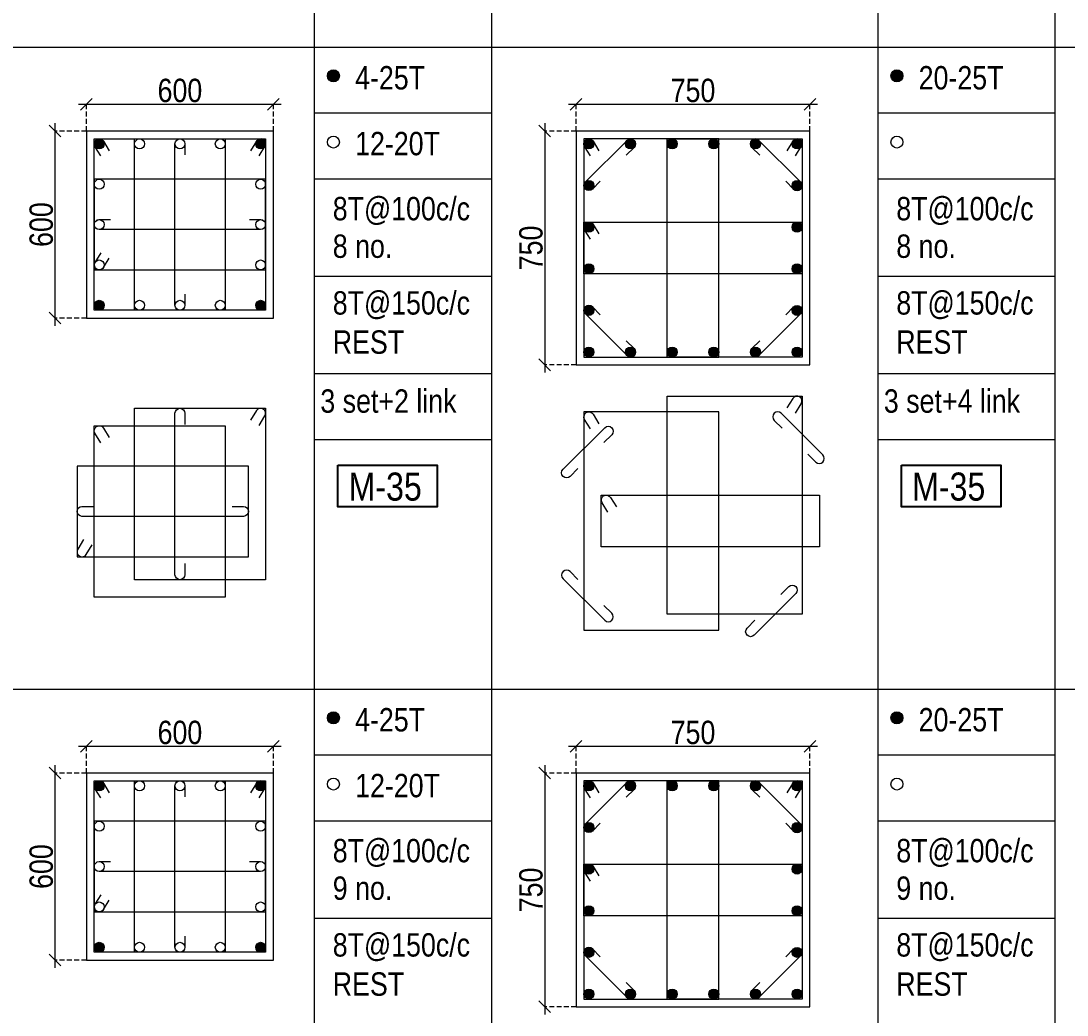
# Model space of a CAD drawing. Header units: millimetres. Extents: x 1112055 to 3390982, y -148532 to 766891.
# Drawn here: x 2349008 to 2362437, y 639313 to 652073 of the extents above; entities that cross this region are included whole.
import ezdxf
from ezdxf.enums import TextEntityAlignment as Align

# ---------------------------------------------------------------- set-up
doc = ezdxf.new("R2010")
doc.units = ezdxf.units.MM
doc.header["$PDMODE"] = 35
doc.header["$PDSIZE"] = -25
doc.linetypes.add('DASHED2', pattern=[0.375, 0.25, -0.125])
doc.linetypes.add('Hidden', pattern=[9.525, 6.35, -3.175])
for name, color, linetype, lineweight in [('B COL. SIZE DIM', 220, 'Continuous', 25), ('B COLSCH', 204, 'Continuous', 20), ('B COLUMN', 1, 'Hidden', 9), ('B STEEL', 34, 'Continuous', 15)]:
    doc.layers.add(name, color=color, linetype=linetype, lineweight=lineweight)
doc.layers.add('B TEXT', color=7, linetype='Continuous')
doc.styles.add('dim inside', font='romans.shx', dxfattribs={"width": 0.8, "height": 125})
doc.styles.add('SWINC', font='swissc.ttf')
doc.dimstyles.new('dim inside', dxfattribs={"dimtxt": 125, "dimasz": 100, "dimexe": 0, "dimexo": 0, "dimgap": 10, "dimtad": 0, "dimdec": 0, "dimzin": 0, "dimdsep": 46, "dimtxsty": 'dim inside', "dimblk": 'SMALL', "dimcen": 0.09, "dimadec": 0, "dimazin": 0, "dimtfac": 1, "dimtdec": 0, "dimtofl": 0, "dimtmove": 0, "dimatfit": 3, "dimfxl": 1, "dimtolj": 1, "dimtzin": 0, "dimarcsym": 2})

# ---------------------------------------------------------------- blocks, each defined once
blk = doc.blocks.new('_Oblique')
at = {"color": 0, "linetype": 'ByBlock', "lineweight": -2}
blk.add_line((-0.5, -0.5), (0.5, 0.5), dxfattribs=at)
blk = doc.blocks.new('*D3178')
at = {"layer": 'B COL. SIZE DIM', "color": 250, "lineweight": 9, "ltscale": 250, "transparency": 16777216}
blk.add_line((2349749, 642764), (2352349, 642764), dxfattribs=at)
at = {"layer": 'B COL. SIZE DIM', "color": 250, "linetype": 'DASHED2', "lineweight": 9, "ltscale": 250, "transparency": 16777216}
for p, q in [((2349849, 642419), (2349849, 642764)), ((2352249, 642419), (2352249, 642764))]:
    blk.add_line(p, q, dxfattribs=at)
at = {"layer": 'Defpoints', "color": 0, "transparency": 16777216}
for p in [(2352249, 642764), (2349849, 642419), (2352249, 642419)]:
    blk.add_point(p, dxfattribs=at)
at = {"layer": 'B COL. SIZE DIM', "color": 250, "lineweight": 9, "transparency": 16777216, "xscale": 150, "yscale": 150, "zscale": 150, "rotation": 180}
blk.add_blockref('_Oblique', (2349849, 642764), dxfattribs=at)
at = {"layer": 'B COL. SIZE DIM', "color": 250, "lineweight": 9, "transparency": 16777216, "xscale": 150, "yscale": 150, "zscale": 150}
blk.add_blockref('_Oblique', (2352249, 642764), dxfattribs=at)
at = {"layer": 'B COL. SIZE DIM', "color": 6, "transparency": 16777216, "insert": (2351049, 642939), "char_height": 300, "attachment_point": 5, "style": 'SWINC'}
blk.add_mtext('\\A1;600', dxfattribs=at)
blk = doc.blocks.new('*D3179')
at = {"layer": 'B COL. SIZE DIM', "color": 250, "lineweight": 9, "ltscale": 250, "transparency": 16777216}
blk.add_line((2349445, 642519), (2349445, 639919), dxfattribs=at)
at = {"layer": 'B COL. SIZE DIM', "color": 250, "linetype": 'DASHED2', "lineweight": 9, "ltscale": 250, "transparency": 16777216}
for p, q in [((2349849, 642419), (2349445, 642419)), ((2349849, 640019), (2349445, 640019))]:
    blk.add_line(p, q, dxfattribs=at)
at = {"layer": 'Defpoints', "color": 0, "transparency": 16777216}
for p in [(2349849, 642419), (2349445, 640019), (2349849, 640019)]:
    blk.add_point(p, dxfattribs=at)
at = {"layer": 'B COL. SIZE DIM', "color": 250, "lineweight": 9, "transparency": 16777216, "xscale": 150, "yscale": 150, "zscale": 150}
for p, rotation in [((2349445, 642419), 90), ((2349445, 640019), 270)]:
    blk.add_blockref('_Oblique', p, dxfattribs=dict(at, rotation=rotation))
at = {"layer": 'B COL. SIZE DIM', "color": 6, "transparency": 16777216, "insert": (2349270, 641219), "char_height": 300, "attachment_point": 5, "rotation": 90, "style": 'SWINC'}
blk.add_mtext('\\A1;600', dxfattribs=at)
blk = doc.blocks.new('*D3180')
at = {"layer": 'B COL. SIZE DIM', "color": 250, "lineweight": 9, "ltscale": 250, "transparency": 16777216}
blk.add_line((2349749, 651004), (2352349, 651004), dxfattribs=at)
at = {"layer": 'B COL. SIZE DIM', "color": 250, "linetype": 'DASHED2', "lineweight": 9, "ltscale": 250, "transparency": 16777216}
for p, q in [((2349849, 650659), (2349849, 651004)), ((2352249, 650659), (2352249, 651004))]:
    blk.add_line(p, q, dxfattribs=at)
at = {"layer": 'Defpoints', "color": 0, "transparency": 16777216}
for p in [(2352249, 651004), (2349849, 650659), (2352249, 650659)]:
    blk.add_point(p, dxfattribs=at)
at = {"layer": 'B COL. SIZE DIM', "color": 250, "lineweight": 9, "transparency": 16777216, "xscale": 150, "yscale": 150, "zscale": 150, "rotation": 180}
blk.add_blockref('_Oblique', (2349849, 651004), dxfattribs=at)
at = {"layer": 'B COL. SIZE DIM', "color": 250, "lineweight": 9, "transparency": 16777216, "xscale": 150, "yscale": 150, "zscale": 150}
blk.add_blockref('_Oblique', (2352249, 651004), dxfattribs=at)
at = {"layer": 'B COL. SIZE DIM', "color": 6, "transparency": 16777216, "insert": (2351049, 651179), "char_height": 300, "attachment_point": 5, "style": 'SWINC'}
blk.add_mtext('\\A1;600', dxfattribs=at)
blk = doc.blocks.new('*D3181')
at = {"layer": 'B COL. SIZE DIM', "color": 250, "lineweight": 9, "ltscale": 250, "transparency": 16777216}
blk.add_line((2349445, 650759), (2349445, 648159), dxfattribs=at)
at = {"layer": 'B COL. SIZE DIM', "color": 250, "linetype": 'DASHED2', "lineweight": 9, "ltscale": 250, "transparency": 16777216}
for p, q in [((2349849, 650659), (2349445, 650659)), ((2349849, 648259), (2349445, 648259))]:
    blk.add_line(p, q, dxfattribs=at)
at = {"layer": 'Defpoints', "color": 0, "transparency": 16777216}
for p in [(2349849, 650659), (2349445, 648259), (2349849, 648259)]:
    blk.add_point(p, dxfattribs=at)
at = {"layer": 'B COL. SIZE DIM', "color": 250, "lineweight": 9, "transparency": 16777216, "xscale": 150, "yscale": 150, "zscale": 150}
for p, rotation in [((2349445, 650659), 90), ((2349445, 648259), 270)]:
    blk.add_blockref('_Oblique', p, dxfattribs=dict(at, rotation=rotation))
at = {"layer": 'B COL. SIZE DIM', "color": 6, "transparency": 16777216, "insert": (2349270, 649459), "char_height": 300, "attachment_point": 5, "rotation": 90, "style": 'SWINC'}
blk.add_mtext('\\A1;600', dxfattribs=at)
blk = doc.blocks.new('*D3278')
at = {"layer": 'B COL. SIZE DIM', "color": 250, "lineweight": 9, "ltscale": 250, "transparency": 16777216}
blk.add_line((2356035, 642764), (2359235, 642764), dxfattribs=at)
at = {"layer": 'B COL. SIZE DIM', "color": 250, "linetype": 'DASHED2', "lineweight": 9, "ltscale": 250, "transparency": 16777216}
for p, q in [((2356135, 642419), (2356135, 642764)), ((2359135, 642419), (2359135, 642764))]:
    blk.add_line(p, q, dxfattribs=at)
at = {"layer": 'Defpoints', "color": 0, "transparency": 16777216}
for p in [(2359135, 642764), (2356135, 642419), (2359135, 642419)]:
    blk.add_point(p, dxfattribs=at)
at = {"layer": 'B COL. SIZE DIM', "color": 250, "lineweight": 9, "transparency": 16777216, "xscale": 150, "yscale": 150, "zscale": 150, "rotation": 180}
blk.add_blockref('_Oblique', (2356135, 642764), dxfattribs=at)
at = {"layer": 'B COL. SIZE DIM', "color": 250, "lineweight": 9, "transparency": 16777216, "xscale": 150, "yscale": 150, "zscale": 150}
blk.add_blockref('_Oblique', (2359135, 642764), dxfattribs=at)
at = {"layer": 'B COL. SIZE DIM', "color": 6, "transparency": 16777216, "insert": (2357635, 642939), "char_height": 300, "attachment_point": 5, "style": 'SWINC'}
blk.add_mtext('\\A1;750', dxfattribs=at)
blk = doc.blocks.new('*D3279')
at = {"layer": 'B COL. SIZE DIM', "color": 250, "lineweight": 9, "ltscale": 250, "transparency": 16777216}
blk.add_line((2355731, 642519), (2355731, 639319), dxfattribs=at)
at = {"layer": 'B COL. SIZE DIM', "color": 250, "linetype": 'DASHED2', "lineweight": 9, "ltscale": 250, "transparency": 16777216}
for p, q in [((2356135, 642419), (2355731, 642419)), ((2356135, 639419), (2355731, 639419))]:
    blk.add_line(p, q, dxfattribs=at)
at = {"layer": 'Defpoints', "color": 0, "transparency": 16777216}
for p in [(2356135, 642419), (2355731, 639419), (2356135, 639419)]:
    blk.add_point(p, dxfattribs=at)
at = {"layer": 'B COL. SIZE DIM', "color": 250, "lineweight": 9, "transparency": 16777216, "xscale": 150, "yscale": 150, "zscale": 150}
for p, rotation in [((2355731, 642419), 90), ((2355731, 639419), 270)]:
    blk.add_blockref('_Oblique', p, dxfattribs=dict(at, rotation=rotation))
at = {"layer": 'B COL. SIZE DIM', "color": 6, "transparency": 16777216, "insert": (2355556, 640919), "char_height": 300, "attachment_point": 5, "rotation": 90, "style": 'SWINC'}
blk.add_mtext('\\A1;750', dxfattribs=at)
blk = doc.blocks.new('*D3280')
at = {"layer": 'B COL. SIZE DIM', "color": 250, "lineweight": 9, "ltscale": 250, "transparency": 16777216}
blk.add_line((2356035, 651004), (2359235, 651004), dxfattribs=at)
at = {"layer": 'B COL. SIZE DIM', "color": 250, "linetype": 'DASHED2', "lineweight": 9, "ltscale": 250, "transparency": 16777216}
for p, q in [((2356135, 650659), (2356135, 651004)), ((2359135, 650659), (2359135, 651004))]:
    blk.add_line(p, q, dxfattribs=at)
at = {"layer": 'Defpoints', "color": 0, "transparency": 16777216}
for p in [(2359135, 651004), (2356135, 650659), (2359135, 650659)]:
    blk.add_point(p, dxfattribs=at)
at = {"layer": 'B COL. SIZE DIM', "color": 250, "lineweight": 9, "transparency": 16777216, "xscale": 150, "yscale": 150, "zscale": 150, "rotation": 180}
blk.add_blockref('_Oblique', (2356135, 651004), dxfattribs=at)
at = {"layer": 'B COL. SIZE DIM', "color": 250, "lineweight": 9, "transparency": 16777216, "xscale": 150, "yscale": 150, "zscale": 150}
blk.add_blockref('_Oblique', (2359135, 651004), dxfattribs=at)
at = {"layer": 'B COL. SIZE DIM', "color": 6, "transparency": 16777216, "insert": (2357635, 651179), "char_height": 300, "attachment_point": 5, "style": 'SWINC'}
blk.add_mtext('\\A1;750', dxfattribs=at)
blk = doc.blocks.new('*D3281')
at = {"layer": 'B COL. SIZE DIM', "color": 250, "lineweight": 9, "ltscale": 250, "transparency": 16777216}
blk.add_line((2355731, 650759), (2355731, 647559), dxfattribs=at)
at = {"layer": 'B COL. SIZE DIM', "color": 250, "linetype": 'DASHED2', "lineweight": 9, "ltscale": 250, "transparency": 16777216}
for p, q in [((2356135, 650659), (2355731, 650659)), ((2356135, 647659), (2355731, 647659))]:
    blk.add_line(p, q, dxfattribs=at)
at = {"layer": 'Defpoints', "color": 0, "transparency": 16777216}
for p in [(2356135, 650659), (2355731, 647659), (2356135, 647659)]:
    blk.add_point(p, dxfattribs=at)
at = {"layer": 'B COL. SIZE DIM', "color": 250, "lineweight": 9, "transparency": 16777216, "xscale": 150, "yscale": 150, "zscale": 150}
for p, rotation in [((2355731, 650659), 90), ((2355731, 647659), 270)]:
    blk.add_blockref('_Oblique', p, dxfattribs=dict(at, rotation=rotation))
at = {"layer": 'B COL. SIZE DIM', "color": 6, "transparency": 16777216, "insert": (2355556, 649159), "char_height": 300, "attachment_point": 5, "rotation": 90, "style": 'SWINC'}
blk.add_mtext('\\A1;750', dxfattribs=at)

msp = doc.modelspace()

# ---------------------------------------------------------------- hatches: boundary and pattern name
at = {"layer": 'B STEEL', "lineweight": 9, "ltscale": 0.5}
h = msp.add_hatch(color=34, dxfattribs=at)
edge = h.paths.add_edge_path()
edge.add_arc((2353019.5, 651368.1), 76.8, 0, 360)
h = msp.add_hatch(color=34, dxfattribs=at)
edge = h.paths.add_edge_path()
edge.add_arc((2360253, 651368.1), 76.8, 0, 360)
h = msp.add_hatch(color=34, dxfattribs=at)
edge = h.paths.add_edge_path()
edge.add_arc((2350013.3, 650494.9), 64, 0, 360)
h = msp.add_hatch(color=34, dxfattribs=at)
edge = h.paths.add_edge_path()
edge.add_arc((2352085.3, 650494.9), 64, 180, 540, ccw=False)
h = msp.add_hatch(color=34, dxfattribs=at)
edge = h.paths.add_edge_path()
edge.add_arc((2356298.6, 650494.9), 64, 0, 360)
at = {"layer": 'B STEEL'}
h = msp.add_hatch(color=34, dxfattribs=at)
edge = h.paths.add_edge_path()
edge.add_arc((2356833, 650494.9), 64, 0, 360)
h = msp.add_hatch(color=34, dxfattribs=at)
edge = h.paths.add_edge_path()
edge.add_arc((2357367.4, 650494.9), 64, 0, 360)
h = msp.add_hatch(color=34, dxfattribs=at)
edge = h.paths.add_edge_path()
edge.add_arc((2357901.8, 650494.9), 64, 0, 360)
h = msp.add_hatch(color=34, dxfattribs=at)
edge = h.paths.add_edge_path()
edge.add_arc((2358436.2, 650494.9), 64, 0, 360)
at = {"layer": 'B STEEL', "lineweight": 9, "ltscale": 0.5}
h = msp.add_hatch(color=34, dxfattribs=at)
edge = h.paths.add_edge_path()
edge.add_arc((2358970.6, 650494.9), 64, 180, 540, ccw=False)
at = {"layer": 'B STEEL'}
h = msp.add_hatch(color=34, dxfattribs=at)
edge = h.paths.add_edge_path()
edge.add_arc((2356298.6, 649960.5), 64, 0, 360)
h = msp.add_hatch(color=34, dxfattribs=at)
edge = h.paths.add_edge_path()
edge.add_arc((2358970.6, 649960.5), 64, 0, 360)
h = msp.add_hatch(color=34, dxfattribs=at)
edge = h.paths.add_edge_path()
edge.add_arc((2356298.6, 649426.1), 64, 0, 360)
h = msp.add_hatch(color=34, dxfattribs=at)
edge = h.paths.add_edge_path()
edge.add_arc((2358970.6, 649426.1), 64, 0, 360)
h = msp.add_hatch(color=34, dxfattribs=at)
edge = h.paths.add_edge_path()
edge.add_arc((2356298.6, 648891.7), 64, 0, 360)
h = msp.add_hatch(color=34, dxfattribs=at)
edge = h.paths.add_edge_path()
edge.add_arc((2358970.6, 648891.7), 64, 0, 360)
at = {"layer": 'B STEEL', "lineweight": 9, "ltscale": 0.5}
h = msp.add_hatch(color=34, dxfattribs=at)
edge = h.paths.add_edge_path()
edge.add_arc((2350013.3, 648423), 64, 0, 360, ccw=False)
h = msp.add_hatch(color=34, dxfattribs=at)
edge = h.paths.add_edge_path()
edge.add_arc((2352085.3, 648423), 64, -180, 180)
at = {"layer": 'B STEEL'}
h = msp.add_hatch(color=34, dxfattribs=at)
edge = h.paths.add_edge_path()
edge.add_arc((2356298.6, 648357.4), 64, 0, 360)
h = msp.add_hatch(color=34, dxfattribs=at)
edge = h.paths.add_edge_path()
edge.add_arc((2358970.6, 648357.4), 64, 0, 360)
at = {"layer": 'B STEEL', "lineweight": 9, "ltscale": 0.5}
h = msp.add_hatch(color=34, dxfattribs=at)
edge = h.paths.add_edge_path()
edge.add_arc((2356298.6, 647823), 64, 0, 360, ccw=False)
at = {"layer": 'B STEEL'}
h = msp.add_hatch(color=34, dxfattribs=at)
edge = h.paths.add_edge_path()
edge.add_arc((2356833, 647823), 64, 0, 360)
h = msp.add_hatch(color=34, dxfattribs=at)
edge = h.paths.add_edge_path()
edge.add_arc((2357367.4, 647823), 64, 0, 360)
h = msp.add_hatch(color=34, dxfattribs=at)
edge = h.paths.add_edge_path()
edge.add_arc((2357901.8, 647823), 64, 0, 360)
h = msp.add_hatch(color=34, dxfattribs=at)
edge = h.paths.add_edge_path()
edge.add_arc((2358436.2, 647823), 64, 0, 360)
at = {"layer": 'B STEEL', "lineweight": 9, "ltscale": 0.5}
h = msp.add_hatch(color=34, dxfattribs=at)
edge = h.paths.add_edge_path()
edge.add_arc((2358970.6, 647823), 64, -180, 180)
h = msp.add_hatch(color=34, dxfattribs=at)
edge = h.paths.add_edge_path()
edge.add_arc((2353019.5, 643128.3), 76.8, 0, 360)
h = msp.add_hatch(color=34, dxfattribs=at)
edge = h.paths.add_edge_path()
edge.add_arc((2360253, 643128.3), 76.8, 0, 360)
h = msp.add_hatch(color=34, dxfattribs=at)
edge = h.paths.add_edge_path()
edge.add_arc((2350013.3, 642255.1), 64, 0, 360)
h = msp.add_hatch(color=34, dxfattribs=at)
edge = h.paths.add_edge_path()
edge.add_arc((2352085.3, 642255.1), 64, 180, 540, ccw=False)
h = msp.add_hatch(color=34, dxfattribs=at)
edge = h.paths.add_edge_path()
edge.add_arc((2356298.6, 642255.1), 64, 0, 360)
at = {"layer": 'B STEEL'}
h = msp.add_hatch(color=34, dxfattribs=at)
edge = h.paths.add_edge_path()
edge.add_arc((2356833, 642255.1), 64, 0, 360)
h = msp.add_hatch(color=34, dxfattribs=at)
edge = h.paths.add_edge_path()
edge.add_arc((2357367.4, 642255.1), 64, 0, 360)
h = msp.add_hatch(color=34, dxfattribs=at)
edge = h.paths.add_edge_path()
edge.add_arc((2357901.8, 642255.1), 64, 0, 360)
h = msp.add_hatch(color=34, dxfattribs=at)
edge = h.paths.add_edge_path()
edge.add_arc((2358436.2, 642255.1), 64, 0, 360)
at = {"layer": 'B STEEL', "lineweight": 9, "ltscale": 0.5}
h = msp.add_hatch(color=34, dxfattribs=at)
edge = h.paths.add_edge_path()
edge.add_arc((2358970.6, 642255.1), 64, 180, 540, ccw=False)
at = {"layer": 'B STEEL'}
h = msp.add_hatch(color=34, dxfattribs=at)
edge = h.paths.add_edge_path()
edge.add_arc((2356298.6, 641720.7), 64, 0, 360)
h = msp.add_hatch(color=34, dxfattribs=at)
edge = h.paths.add_edge_path()
edge.add_arc((2358970.6, 641720.7), 64, 0, 360)
h = msp.add_hatch(color=34, dxfattribs=at)
edge = h.paths.add_edge_path()
edge.add_arc((2356298.6, 641186.3), 64, 0, 360)
h = msp.add_hatch(color=34, dxfattribs=at)
edge = h.paths.add_edge_path()
edge.add_arc((2358970.6, 641186.3), 64, 0, 360)
h = msp.add_hatch(color=34, dxfattribs=at)
edge = h.paths.add_edge_path()
edge.add_arc((2356298.6, 640651.9), 64, 0, 360)
h = msp.add_hatch(color=34, dxfattribs=at)
edge = h.paths.add_edge_path()
edge.add_arc((2358970.6, 640651.9), 64, 0, 360)
at = {"layer": 'B STEEL', "lineweight": 9, "ltscale": 0.5}
h = msp.add_hatch(color=34, dxfattribs=at)
edge = h.paths.add_edge_path()
edge.add_arc((2350013.3, 640183.1), 64, 0, 360, ccw=False)
h = msp.add_hatch(color=34, dxfattribs=at)
edge = h.paths.add_edge_path()
edge.add_arc((2352085.3, 640183.1), 64, -180, 180)
at = {"layer": 'B STEEL'}
h = msp.add_hatch(color=34, dxfattribs=at)
edge = h.paths.add_edge_path()
edge.add_arc((2356298.6, 640117.5), 64, 0, 360)
h = msp.add_hatch(color=34, dxfattribs=at)
edge = h.paths.add_edge_path()
edge.add_arc((2358970.6, 640117.5), 64, 0, 360)
at = {"layer": 'B STEEL', "lineweight": 9, "ltscale": 0.5}
h = msp.add_hatch(color=34, dxfattribs=at)
edge = h.paths.add_edge_path()
edge.add_arc((2356298.6, 639583.1), 64, 0, 360, ccw=False)
at = {"layer": 'B STEEL'}
h = msp.add_hatch(color=34, dxfattribs=at)
edge = h.paths.add_edge_path()
edge.add_arc((2356833, 639583.1), 64, 0, 360)
h = msp.add_hatch(color=34, dxfattribs=at)
edge = h.paths.add_edge_path()
edge.add_arc((2357367.4, 639583.1), 64, 0, 360)
h = msp.add_hatch(color=34, dxfattribs=at)
edge = h.paths.add_edge_path()
edge.add_arc((2357901.8, 639583.1), 64, 0, 360)
h = msp.add_hatch(color=34, dxfattribs=at)
edge = h.paths.add_edge_path()
edge.add_arc((2358436.2, 639583.1), 64, 0, 360)
at = {"layer": 'B STEEL', "lineweight": 9, "ltscale": 0.5}
h = msp.add_hatch(color=34, dxfattribs=at)
edge = h.paths.add_edge_path()
edge.add_arc((2358970.6, 639583.1), 64, -180, 180)

# ---------------------------------------------------------------- linework, layer by layer
at = {"layer": 'B COLSCH', "color": 250, "lineweight": 0}
for p, q in [((2352773.2, 676456), (2352773.2, 627016.9)), ((2355047.6, 676456), (2355047.6, 618141.8)), ((2360006.7, 676456), (2360006.7, 627016.9)), ((2362281.1, 676456), (2362281.1, 618141.8)), ((2203002.6, 651736.4), (2375997.6, 651736.4)), ((2352773.2, 650891.4), (2355047.6, 650891.4)), ((2360006.7, 650891.4), (2362281.1, 650891.4)), ((2352773.2, 650046.4), (2355047.6, 650046.4)), ((2360006.7, 650046.4), (2362281.1, 650046.4)), ((2352773.2, 648796.7), (2355047.6, 648796.7)), ((2360006.7, 648796.7), (2362281.1, 648796.7)), ((2352773.2, 647546.9), (2355047.6, 647546.9)), ((2360006.7, 647546.9), (2362281.1, 647546.9)), ((2352773.2, 646701.9), (2355047.6, 646701.9)), ((2360006.7, 646701.9), (2362281.1, 646701.9)), ((2203002.6, 643496.6), (2375997.6, 643496.6)), ((2352773.2, 642651.6), (2355047.6, 642651.6)), ((2360006.7, 642651.6), (2362281.1, 642651.6)), ((2352773.2, 641806.6), (2355047.6, 641806.6)), ((2360006.7, 641806.6), (2362281.1, 641806.6)), ((2352773.2, 640556.8), (2355047.6, 640556.8)), ((2360006.7, 640556.8), (2362281.1, 640556.8))]:
    msp.add_line(p, q, dxfattribs=at)
at = {"layer": 'B COLUMN', "color": 1, "linetype": 'ByBlock', "lineweight": 20}
for points in [[(2349849.3, 648258.9), (2352249.3, 648258.9), (2352249.3, 650658.9), (2349849.3, 650658.9)], [(2356134.6, 647658.9), (2359134.6, 647658.9), (2359134.6, 650658.9), (2356134.6, 650658.9)], [(2349849.3, 640019.1), (2352249.3, 640019.1), (2352249.3, 642419.1), (2349849.3, 642419.1)], [(2356134.6, 639419.1), (2359134.6, 639419.1), (2359134.6, 642419.1), (2356134.6, 642419.1)]]:
    msp.add_lwpolyline(points, close=True, dxfattribs=at)
at = {"layer": 'B STEEL', "color": 34, "lineweight": 9, "ltscale": 0.5}
for points in [[(2350033.6, 650339.9), (2349958.8, 650461.4, -1), (2350067.8, 650528.5), (2350142.6, 650407)], [(2351113.3, 648565.6), (2351113.3, 648423, -1), (2350985.3, 648423), (2350985.3, 650494.9, -1), (2351113.3, 650494.9), (2351113.3, 650352.3)], [(2352065, 650339.9), (2352139.8, 650461.4, 1), (2352030.8, 650528.5), (2351956, 650407)], [(2356318.9, 650339.9), (2356244.1, 650461.4, -1), (2356353.2, 650528.5), (2356427.9, 650407)], [(2356444.8, 650016.1), (2356343.9, 649915.3, -1), (2356253.4, 650005.8), (2356787.8, 650540.2, -1), (2356878.3, 650449.7), (2356777.4, 650348.8)], [(2358824.5, 650016.1), (2358925.3, 649915.3, 1), (2359015.9, 650005.8), (2358481.5, 650540.2, 1), (2358390.9, 650449.7), (2358491.8, 650348.8)], [(2358950.4, 650339.9), (2359025.1, 650461.4, 1), (2358916.1, 650528.5), (2358841.3, 650407)], [(2351942.6, 649523), (2352085.3, 649523, -1), (2352085.3, 649394.9), (2350013.3, 649394.9, -1), (2350013.3, 649523), (2350156, 649523)], [(2356318.9, 649271.1), (2356244.1, 649392.6, -1), (2356353.2, 649459.7), (2356427.9, 649338.2)], [(2350033.6, 649096), (2349958.8, 648974.5, 1), (2350067.8, 648907.4), (2350142.6, 649028.9)], [(2356444.8, 648301.8), (2356343.9, 648402.6, 1), (2356253.4, 648312.1), (2356787.8, 647777.7, 1), (2356878.3, 647868.2), (2356777.4, 647969.1)], [(2358824.5, 648301.8), (2358925.3, 648402.6, -1), (2359015.9, 648312.1), (2358481.5, 647777.7, -1), (2358390.9, 647868.2), (2358491.8, 647969.1)], [(2358950.4, 647038.7), (2359025.1, 647160.2, 1), (2358916.1, 647227.3), (2358841.3, 647105.8)], [(2351113.3, 645107.8), (2351113.3, 644965.2, -1), (2350985.3, 644965.2), (2350985.3, 647037.2, -1), (2351113.3, 647037.2), (2351113.3, 646894.5)], [(2352065, 646882.1), (2352139.8, 647003.6, 1), (2352030.8, 647070.7), (2351956, 646949.2)], [(2356318.9, 646836.3), (2356244.1, 646957.8, -1), (2356353.2, 647024.9), (2356427.9, 646903.4)], [(2359110.4, 646512.6), (2359211.3, 646411.7, 1), (2359301.8, 646502.2), (2358767.4, 647036.6, 1), (2358676.9, 646946.1), (2358777.8, 646845.2)], [(2350033.6, 646659), (2349958.8, 646780.5, -1), (2350067.8, 646847.6), (2350142.6, 646726.2)], [(2356158.8, 646328), (2356058, 646227.1, -1), (2355967.4, 646317.7), (2356501.8, 646852, -1), (2356592.4, 646761.5), (2356491.5, 646660.6)], [(2356542, 645767.5), (2356467.3, 645889, -1), (2356576.3, 645956.1), (2356651.1, 645834.6)], [(2351721.3, 645842.1), (2351864, 645842.1, -1), (2351864, 645714.1), (2349792, 645714.1, -1), (2349792, 645842.1), (2349934.7, 645842.1)], [(2349812.3, 645415.1), (2349737.5, 645293.7, 1), (2349846.6, 645226.6), (2349921.3, 645348)], [(2356158.8, 644903.7), (2356058, 645004.6, 1), (2355967.4, 644914), (2356501.8, 644379.6, 1), (2356592.4, 644470.2), (2356491.5, 644571)], [(2358763, 644712.6), (2358863.8, 644813.4, -1), (2358954.4, 644722.9), (2358420, 644188.5, -1), (2358329.5, 644279.1), (2358430.3, 644379.9)], [(2350033.6, 642100), (2349958.8, 642221.5, -1), (2350067.8, 642288.6), (2350142.6, 642167.2)], [(2351113.3, 640325.8), (2351113.3, 640183.1, -1), (2350985.3, 640183.1), (2350985.3, 642255.1, -1), (2351113.3, 642255.1), (2351113.3, 642112.4)], [(2352065, 642100), (2352139.8, 642221.5, 1), (2352030.8, 642288.6), (2351956, 642167.2)], [(2356318.9, 642100), (2356244.1, 642221.5, -1), (2356353.2, 642288.6), (2356427.9, 642167.2)], [(2356444.8, 641776.3), (2356343.9, 641675.4, -1), (2356253.4, 641766), (2356787.8, 642300.4, -1), (2356878.3, 642209.8), (2356777.4, 642108.9)], [(2358824.5, 641776.3), (2358925.3, 641675.4, 1), (2359015.9, 641766), (2358481.5, 642300.4, 1), (2358390.9, 642209.8), (2358491.8, 642108.9)], [(2358950.4, 642100), (2359025.1, 642221.5, 1), (2358916.1, 642288.6), (2358841.3, 642167.2)], [(2351942.6, 641283.1), (2352085.3, 641283.1, -1), (2352085.3, 641155.1), (2350013.3, 641155.1, -1), (2350013.3, 641283.1), (2350156, 641283.1)], [(2356318.9, 641031.3), (2356244.1, 641152.7, -1), (2356353.2, 641219.9), (2356427.9, 641098.4)], [(2350033.6, 640856.1), (2349958.8, 640734.7, 1), (2350067.8, 640667.6), (2350142.6, 640789)], [(2356444.8, 640061.9), (2356343.9, 640162.8, 1), (2356253.4, 640072.2), (2356787.8, 639537.9, 1), (2356878.3, 639628.4), (2356777.4, 639729.3)], [(2358824.5, 640061.9), (2358925.3, 640162.8, -1), (2359015.9, 640072.2), (2358481.5, 639537.9, -1), (2358390.9, 639628.4), (2358491.8, 639729.3)]]:
    msp.add_lwpolyline(points, format="xyb", dxfattribs=at)
for points in [[(2351631.3, 650558.9), (2351631.3, 648358.9), (2349949.3, 648358.9), (2349949.3, 650558.9)], [(2352149.3, 650558.9), (2352149.3, 648358.9), (2350467.3, 648358.9), (2350467.3, 650558.9)], [(2356234.6, 647758.9), (2357965.8, 647758.9), (2357965.8, 650558.9), (2356234.6, 650558.9)], [(2359034.6, 647758.9), (2357303.4, 647758.9), (2357303.4, 650558.9), (2359034.6, 650558.9)], [(2349949.3, 648876.9), (2352149.3, 648876.9), (2352149.3, 650041), (2349949.3, 650041)], [(2356234.6, 649490.2), (2359034.6, 649490.2), (2359034.6, 648827.7), (2356234.6, 648827.7)], [(2359034.6, 644457.8), (2357303.4, 644457.8), (2357303.4, 647257.8), (2359034.6, 647257.8)], [(2352149.3, 647101.2), (2352149.3, 644901.2), (2350467.3, 644901.2), (2350467.3, 647101.2)], [(2356234.6, 644255.4), (2357965.8, 644255.4), (2357965.8, 647055.4), (2356234.6, 647055.4)], [(2351631.3, 646878.1), (2351631.3, 644678.1), (2349949.3, 644678.1), (2349949.3, 646878.1)], [(2349728, 645196.1), (2351928, 645196.1), (2351928, 646360.1), (2349728, 646360.1)], [(2356457.8, 645986.6), (2359257.8, 645986.6), (2359257.8, 645324.2), (2356457.8, 645324.2)], [(2351631.3, 642319.1), (2351631.3, 640119.1), (2349949.3, 640119.1), (2349949.3, 642319.1)], [(2352149.3, 642319.1), (2352149.3, 640119.1), (2350467.3, 640119.1), (2350467.3, 642319.1)], [(2356234.6, 639519.1), (2357965.8, 639519.1), (2357965.8, 642319.1), (2356234.6, 642319.1)], [(2359034.6, 639519.1), (2357303.4, 639519.1), (2357303.4, 642319.1), (2359034.6, 642319.1)], [(2349949.3, 640637.1), (2352149.3, 640637.1), (2352149.3, 641801.1), (2349949.3, 641801.1)], [(2356234.6, 641250.3), (2359034.6, 641250.3), (2359034.6, 640587.9), (2356234.6, 640587.9)]]:
    msp.add_lwpolyline(points, close=True, dxfattribs=at)
for centre, radius in [((2353019.5, 651368.1), 76.8), ((2360253, 651368.1), 76.8), ((2350013.3, 650494.9), 64), ((2350531.3, 650494.9), 64), ((2351049.3, 650494.9), 64), ((2351567.3, 650494.9), 64), ((2352085.3, 650494.9), 64), ((2353019.5, 650517.8), 76.8), ((2356298.6, 650494.9), 64), ((2356833, 650494.9), 64), ((2357367.4, 650494.9), 64), ((2357901.8, 650494.9), 64), ((2358436.2, 650494.9), 64), ((2358970.6, 650494.9), 64), ((2360253, 650517.8), 76.8), ((2350013.3, 649976.9), 64), ((2352085.3, 649976.9), 64), ((2356298.6, 649960.5), 64), ((2358970.6, 649960.5), 64), ((2350013.3, 649458.9), 64), ((2352085.3, 649458.9), 64), ((2356298.6, 649426.1), 64), ((2358970.6, 649426.1), 64), ((2350013.3, 648941), 64), ((2352085.3, 648941), 64), ((2356298.6, 648891.7), 64), ((2358970.6, 648891.7), 64), ((2350013.3, 648423), 64), ((2350531.3, 648423), 64), ((2351049.3, 648423), 64), ((2351567.3, 648423), 64), ((2352085.3, 648423), 64), ((2356298.6, 648357.4), 64), ((2358970.6, 648357.4), 64), ((2356298.6, 647823), 64), ((2356833, 647823), 64), ((2357367.4, 647823), 64), ((2357901.8, 647823), 64), ((2358436.2, 647823), 64), ((2358970.6, 647823), 64), ((2353019.5, 643128.3), 76.8), ((2360253, 643128.3), 76.8), ((2350013.3, 642255.1), 64), ((2350531.3, 642255.1), 64), ((2351049.3, 642255.1), 64), ((2351567.3, 642255.1), 64), ((2352085.3, 642255.1), 64), ((2353019.5, 642278), 76.8), ((2356298.6, 642255.1), 64), ((2356833, 642255.1), 64), ((2357367.4, 642255.1), 64), ((2357901.8, 642255.1), 64), ((2358436.2, 642255.1), 64), ((2358970.6, 642255.1), 64), ((2360253, 642278), 76.8), ((2350013.3, 641737.1), 64), ((2352085.3, 641737.1), 64), ((2356298.6, 641720.7), 64), ((2358970.6, 641720.7), 64), ((2350013.3, 641219.1), 64), ((2352085.3, 641219.1), 64), ((2356298.6, 641186.3), 64), ((2358970.6, 641186.3), 64), ((2350013.3, 640701.1), 64), ((2352085.3, 640701.1), 64), ((2356298.6, 640651.9), 64), ((2358970.6, 640651.9), 64), ((2350013.3, 640183.1), 64), ((2350531.3, 640183.1), 64), ((2351049.3, 640183.1), 64), ((2351567.3, 640183.1), 64), ((2352085.3, 640183.1), 64), ((2356298.6, 640117.5), 64), ((2358970.6, 640117.5), 64), ((2356298.6, 639583.1), 64), ((2356833, 639583.1), 64), ((2357367.4, 639583.1), 64), ((2357901.8, 639583.1), 64), ((2358436.2, 639583.1), 64), ((2358970.6, 639583.1), 64)]:
    msp.add_circle(centre, radius, dxfattribs=at)
at = {"layer": 'B TEXT', "color": 1}
for points in [[(2353076.8, 646372.9), (2354351.4, 646372.9), (2354351.4, 645834.9), (2353076.8, 645834.9)], [(2360310.4, 646372.9), (2361585, 646372.9), (2361585, 645834.9), (2360310.4, 645834.9)]]:
    msp.add_lwpolyline(points, close=True, dxfattribs=at)

# ---------------------------------------------------------------- texts
at = {"layer": 'B TEXT', "style": 'SWINC'}
for s, p in [('4-25T', (2353298, 651193.5)), ('20-25T', (2360531.5, 651193.5)), ('12-20T', (2353298, 650348.6)), ('8T@100c/c', (2353011, 649513.7)), ('8T@100c/c', (2360244.6, 649513.7)), ('8 no.', (2353011, 649031.9)), ('8 no.', (2360244.6, 649031.9)), ('8T@150c/c', (2353011, 648303.8)), ('8T@150c/c', (2360244.6, 648303.8)), ('REST', (2353011, 647801.4)), ('REST', (2360244.6, 647801.4)), ('3 set+2 link', (2352851.4, 647044.4)), ('3 set+4 link', (2360084.9, 647044.4)), ('4-25T', (2353298, 642953.7)), ('20-25T', (2360531.5, 642953.7)), ('12-20T', (2353298, 642108.7)), ('8T@100c/c', (2353011, 641273.9)), ('8T@100c/c', (2360244.6, 641273.9)), ('9 no.', (2353011, 640792.1)), ('9 no.', (2360244.6, 640792.1)), ('8T@150c/c', (2353011, 640064)), ('8T@150c/c', (2360244.6, 640064)), ('REST', (2353011, 639561.6)), ('REST', (2360244.6, 639561.6))]:
    msp.add_text(s, height=300, dxfattribs=at).set_placement(p)
at = {"layer": 'B TEXT', "color": 1, "style": 'SWINC'}
for p in [(2353214.2, 645808.3), (2360447.7, 645808.3)]:
    msp.add_text('M-35', height=360, dxfattribs=at).set_placement(p, align=Align.BOTTOM_LEFT)

# ---------------------------------------------------------------- dimensions: what is measured, and where the dimension line sits
at = {"layer": 'B COL. SIZE DIM', "color": 250, "ltscale": 250}
for base, p1, p2, picture, middle in [((2352249.3, 651003.9), (2349849.3, 650658.9), (2352249.3, 650658.9), '*D3180', (2351049.3, 651178.9)), ((2359134.6, 651003.9), (2356134.6, 650658.9), (2359134.6, 650658.9), '*D3280', (2357634.6, 651178.9)), ((2352249.3, 642764), (2349849.3, 642419.1), (2352249.3, 642419.1), '*D3178', (2351049.3, 642939)), ((2359134.6, 642764), (2356134.6, 642419.1), (2359134.6, 642419.1), '*D3278', (2357634.6, 642939))]:
    dim = msp.add_linear_dim(base=base, p1=p1, p2=p2, dimstyle='dim inside', override={"dimtxt": 300, "dimasz": 150, "dimgap": 25, "dimtad": 3, "dimlfac": 0.25, "dimtxsty": 'SWINC', "dimblk1": 'Oblique', "dimblk2": 'Oblique', "dimsah": 1, "dimdle": 100, "dimclrd": 250, "dimclre": 250, "dimclrt": 6, "dimfxl": 1000, "dimlwd": 9, "dimlwe": 9}, dxfattribs=at)
    dim.commit()
    dim.dimension.update_dxf_attribs({"geometry": picture, "text_midpoint": middle})
for base, p1, p2, picture, middle in [((2349445.4, 648258.9), (2349849.3, 650658.9), (2349849.3, 648258.9), '*D3181', (2349270.4, 649458.9)), ((2355730.7, 647658.9), (2356134.6, 650658.9), (2356134.6, 647658.9), '*D3281', (2355555.7, 649158.9)), ((2349445.4, 640019.1), (2349849.3, 642419.1), (2349849.3, 640019.1), '*D3179', (2349270.4, 641219.1)), ((2355730.7, 639419.1), (2356134.6, 642419.1), (2356134.6, 639419.1), '*D3279', (2355555.7, 640919.1))]:
    dim = msp.add_linear_dim(base=base, p1=p1, p2=p2, angle=90, dimstyle='dim inside', override={"dimtxt": 300, "dimasz": 150, "dimgap": 25, "dimtad": 3, "dimlfac": 0.25, "dimtxsty": 'SWINC', "dimblk1": 'Oblique', "dimblk2": 'Oblique', "dimsah": 1, "dimdle": 100, "dimclrd": 250, "dimclre": 250, "dimclrt": 6, "dimfxl": 1000, "dimlwd": 9, "dimlwe": 9}, dxfattribs=at)
    dim.commit()
    dim.dimension.update_dxf_attribs({"geometry": picture, "text_midpoint": middle})

doc.saveas('drawing.dxf')
